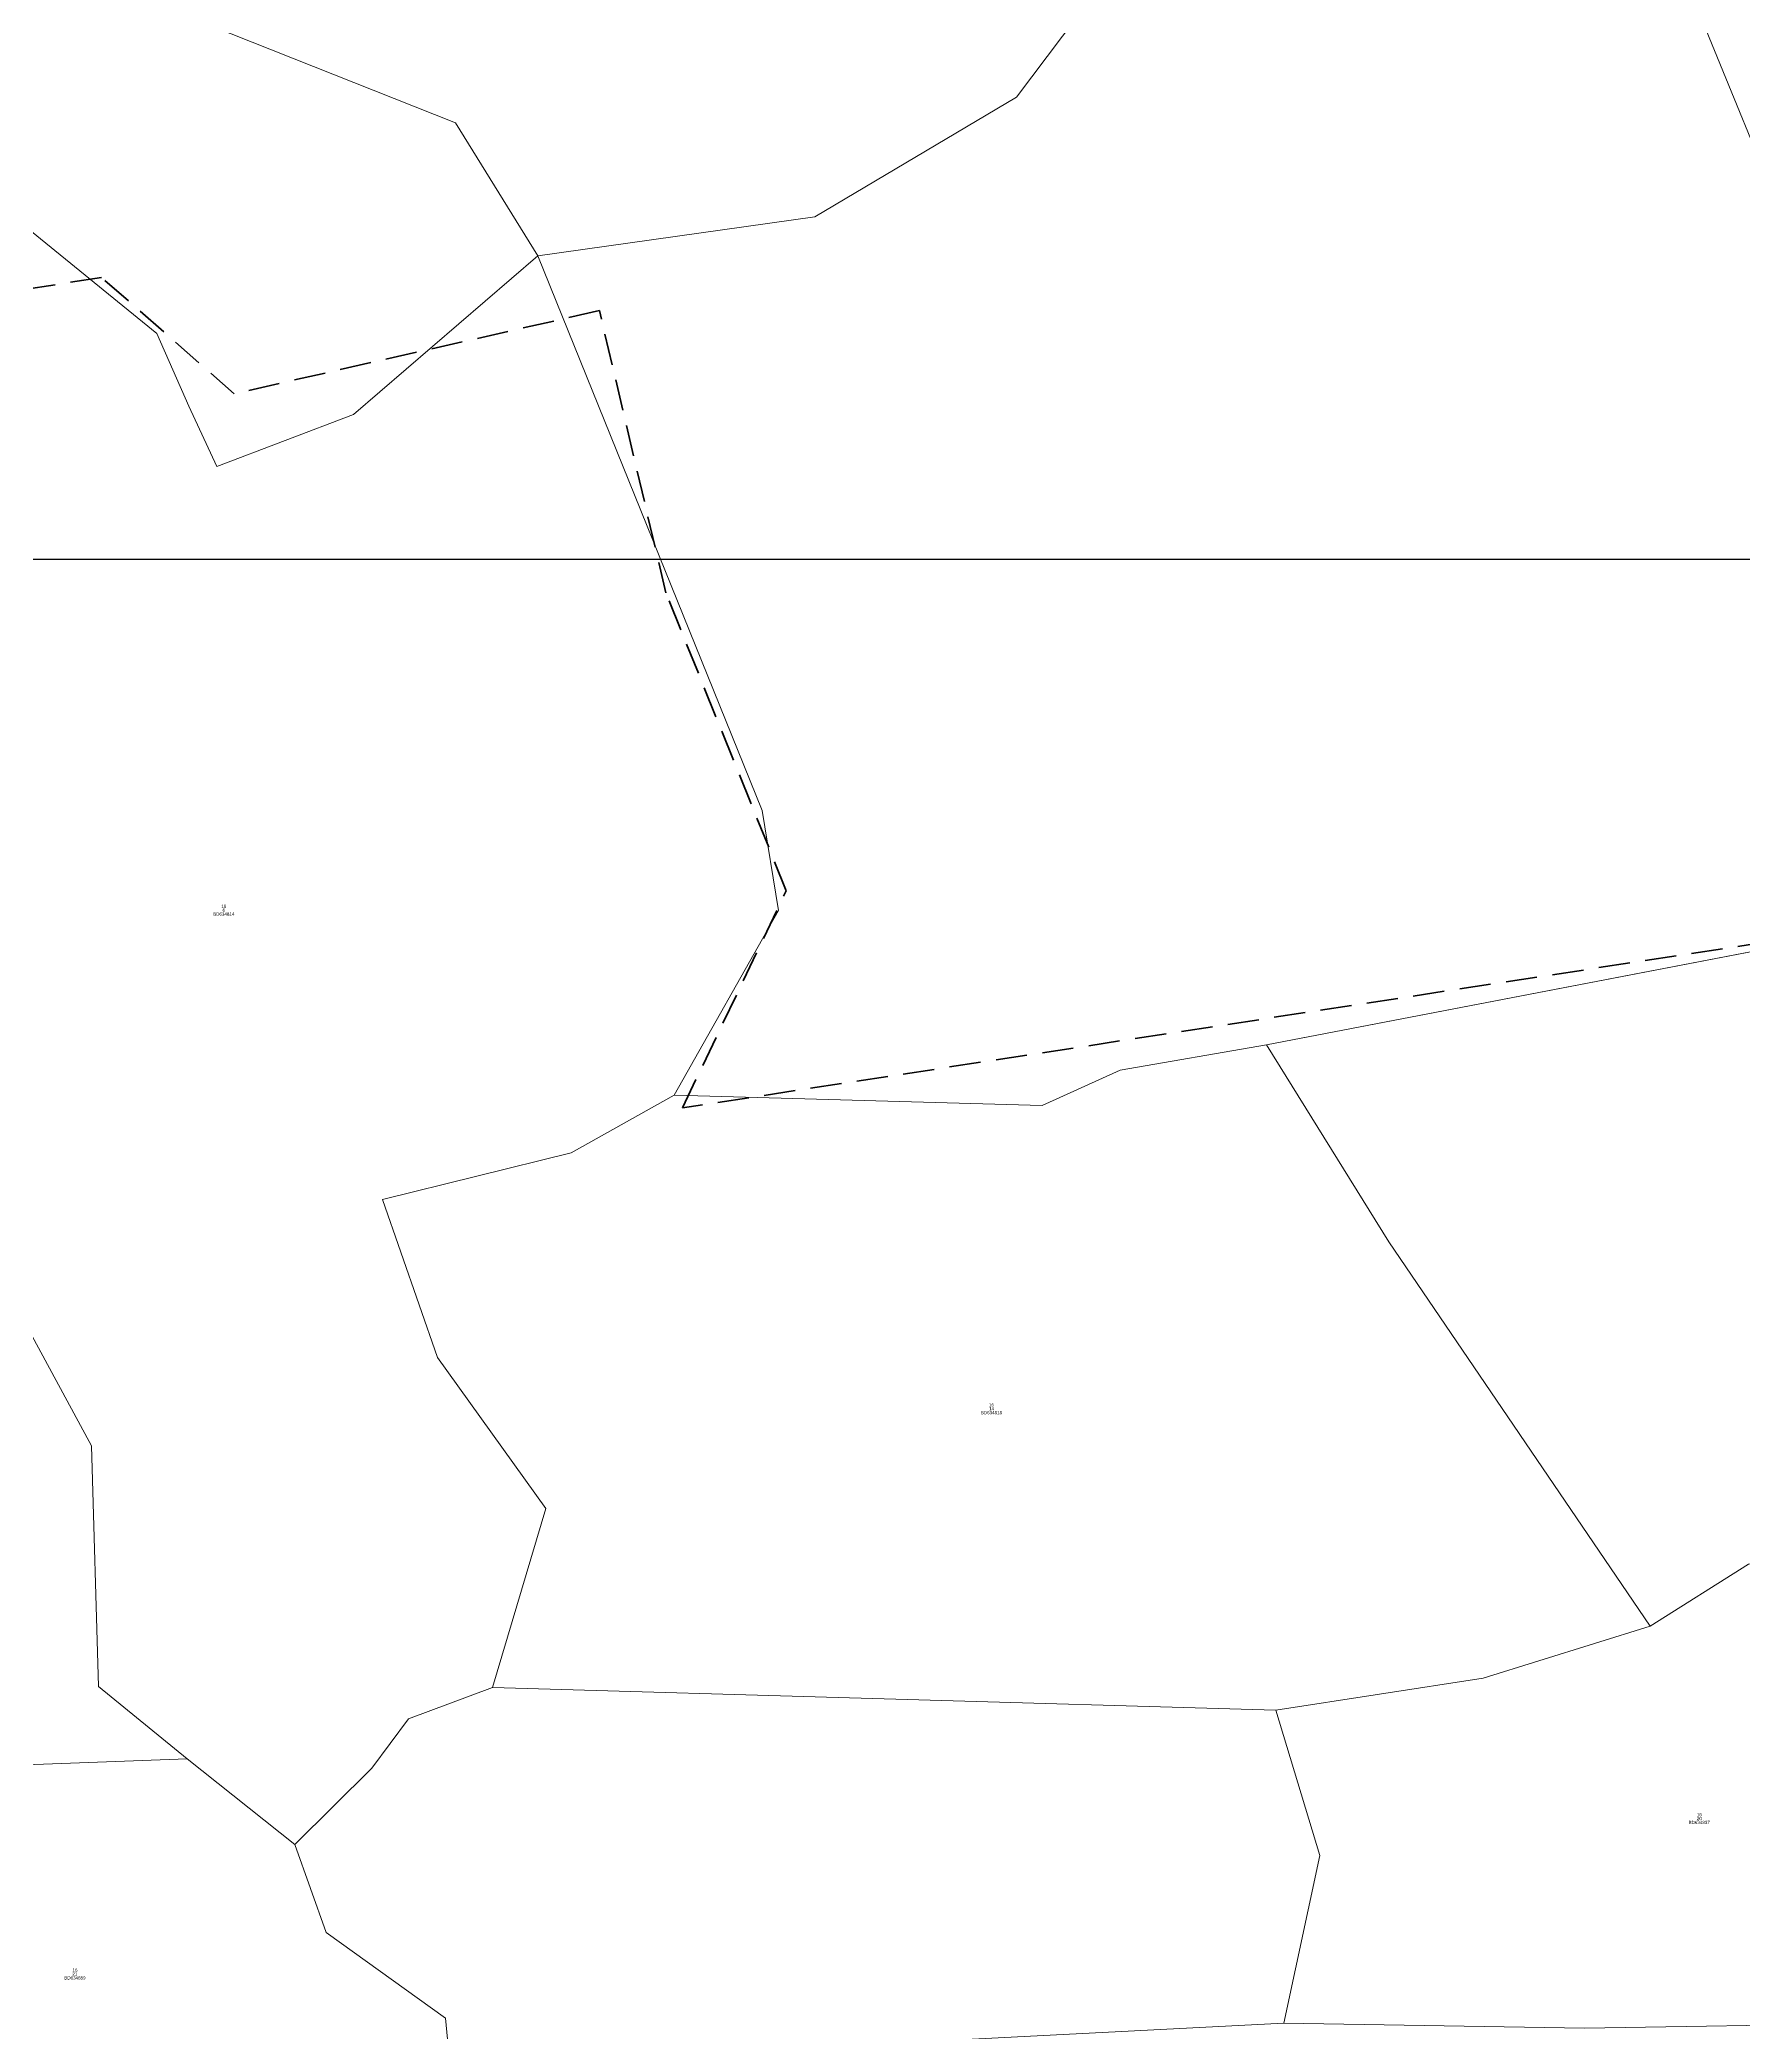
# Model space of a CAD drawing. Header units: metres. Extents: x 547915 to 556085, y 1814738 to 1822008.
# Drawn here: x 551421.3 to 551682.7, y 1818773.9 to 1819079.7 of the extents above; entities that cross this region are included whole.
import ezdxf
from ezdxf.enums import TextEntityAlignment as Align

# ---------------------------------------------------------------- set-up
doc = ezdxf.new("R2010")
doc.units = ezdxf.units.M
doc.header["$LTSCALE"] = 1.6
doc.linetypes.add('MEDIUM_DASHED', pattern=[4.5, 3, -1.5])
for name, color, linetype, lineweight in [('10', 7, 'Continuous', 13), ('23', 7, 'Continuous', 13), ('34', 7, 'MEDIUM_DASHED', 35), ('54', 7, 'Continuous', 25)]:
    doc.layers.add(name, color=color, linetype=linetype, lineweight=lineweight)
doc.layers.add('20', color=7, linetype='Continuous')

msp = doc.modelspace()

# ---------------------------------------------------------------- linework, layer by layer
at = {"layer": '10'}
for p, q in [((551731.29, 1818948.84), (551609.54, 1818925.43)), ((551610.96, 1818823.31), (551490.74, 1818826.79))]:
    msp.add_line(p, q, dxfattribs=at)
for points in [[(551497.72, 1819046.55), (551540.2, 1819052.55), (551571.19, 1819070.93), (551601.79, 1819111.56), (551622.92, 1819128.83)], [(551622.92, 1819128.83), (551666.69, 1819106.5), (551731.29, 1818948.84)], [(551497.72, 1819046.55), (551485.07, 1819066.98), (551450.62, 1819080.64), (551426.9, 1819089.16)], [(551348.91, 1818983.15), (551368.93, 1819001.9), (551379.18, 1819012.93), (551387.27, 1819018.63), (551373.91, 1819023.12), (551380.77, 1819037.03), (551419.99, 1819050.28), (551439.24, 1819034.66), (551444.13, 1819023.47), (551448.43, 1819014.2), (551469.4, 1819022.19), (551497.72, 1819046.55), (551532.12, 1818961.41), (551534.67, 1818946.06), (551518.65, 1818917.73)], [(551380.77, 1819037.03), (551419.99, 1819050.28), (551439.24, 1819034.66), (551444.13, 1819023.47), (551448.43, 1819014.2), (551469.4, 1819022.19), (551497.72, 1819046.55)], [(551731.29, 1818948.84), (551609.54, 1818925.43), (551587.11, 1818921.54), (551575.12, 1818916.15), (551518.65, 1818917.73), (551534.67, 1818946.06), (551532.12, 1818961.41), (551497.72, 1819046.55)], [(551609.54, 1818925.43), (551587.11, 1818921.54), (551575.12, 1818916.15), (551518.65, 1818917.73)], [(551668.45, 1818836.22), (551628.35, 1818895.23), (551609.54, 1818925.43)], [(551490.74, 1818826.79), (551498.95, 1818854.28), (551482.29, 1818877.46), (551473.88, 1818901.69), (551502.81, 1818908.86), (551518.65, 1818917.73)], [(551443.86, 1818815.84), (551430.26, 1818826.93), (551429.21, 1818863.91), (551411.52, 1818896.42)], [(551668.45, 1818836.22), (551683.51, 1818845.72), (551724.75, 1818847.69)], [(551610.96, 1818823.31), (551642.82, 1818828.23), (551668.45, 1818836.22)], [(551460.38, 1818802.71), (551472.24, 1818814.41), (551477.83, 1818821.99), (551490.74, 1818826.79)], [(551612.2, 1818775.26), (551617.73, 1818800.99), (551610.96, 1818823.31)], [(551443.86, 1818815.84), (551380.48, 1818813.5), (551360.94, 1818808.12), (551370.89, 1818769.05)], [(551486.55, 1818744.36), (551483.51, 1818776.04), (551465.23, 1818789.2), (551460.38, 1818802.71), (551443.86, 1818815.84)]]:
    msp.add_lwpolyline(points, dxfattribs=at)
at = {"layer": '23'}
for points in [[(551734.89, 1818781.05), (551702.02, 1818775.22), (551658.34, 1818774.52), (551612.2, 1818775.26)], [(551612.2, 1818775.26), (551545.43, 1818771.86), (551520.76, 1818765.76), (551511.46, 1818761.12), (551486.55, 1818744.36)]]:
    msp.add_lwpolyline(points, dxfattribs=at)
at = {"layer": '34'}
msp.add_lwpolyline([(552010.62, 1819055.4), (551922.46, 1819033.05), (551856.22, 1819027.95), (551769.59, 1818992.26), (551736.47, 1818948.91), (551519.9, 1818915.77), (551535.84, 1818949.1), (551517.36, 1818994.81), (551507.16, 1819038.15), (551451.11, 1819025.4), (551430.73, 1819043.25), (551382.32, 1819035.6), (551369.58, 1818999.91), (551349.2, 1818979.51), (551326.27, 1818979.51), (551293.15, 1819017.75), (551257.48, 1819038.15), (551221.81, 1819043.25), (551218.63, 1819077.35), (551165.76, 1819048.35), (551142.24, 1819060.27), (551078.65, 1818968.7), (551027.91, 1818977.18)], dxfattribs=at)
at = {"layer": '54'}
msp.add_line((548000, 1819000), (556000, 1819000), dxfattribs=at)

# ---------------------------------------------------------------- texts
at = {"layer": '20'}
for s, p in [('BD634814', (551449.505, 1818945.27)), ('BD634818', (551567.33, 1818868.74)), ('BD634837', (551675.975, 1818805.83)), ('BD634859', (551426.65, 1818781.97))]:
    msp.add_text(s, height=0.5, dxfattribs=at).set_placement(p, align=Align.CENTER)
for s, width, p in [('16', 0.95, (551449.5, 1818946.47)), ('6', 0.9, (551449.5, 1818945.87)), ('16', 0.95, (551567.33, 1818869.94)), ('14', 0.95, (551567.335, 1818869.34)), ('20', 0.95, (551675.975, 1818806.43)), ('16', 0.95, (551675.98, 1818807.03)), ('16', 0.95, (551426.66, 1818783.17)), ('21', 0.85, (551426.63, 1818782.57))]:
    msp.add_text(s, height=0.5, dxfattribs=dict(at, width=width)).set_placement(p, align=Align.CENTER)

doc.saveas('drawing.dxf')
